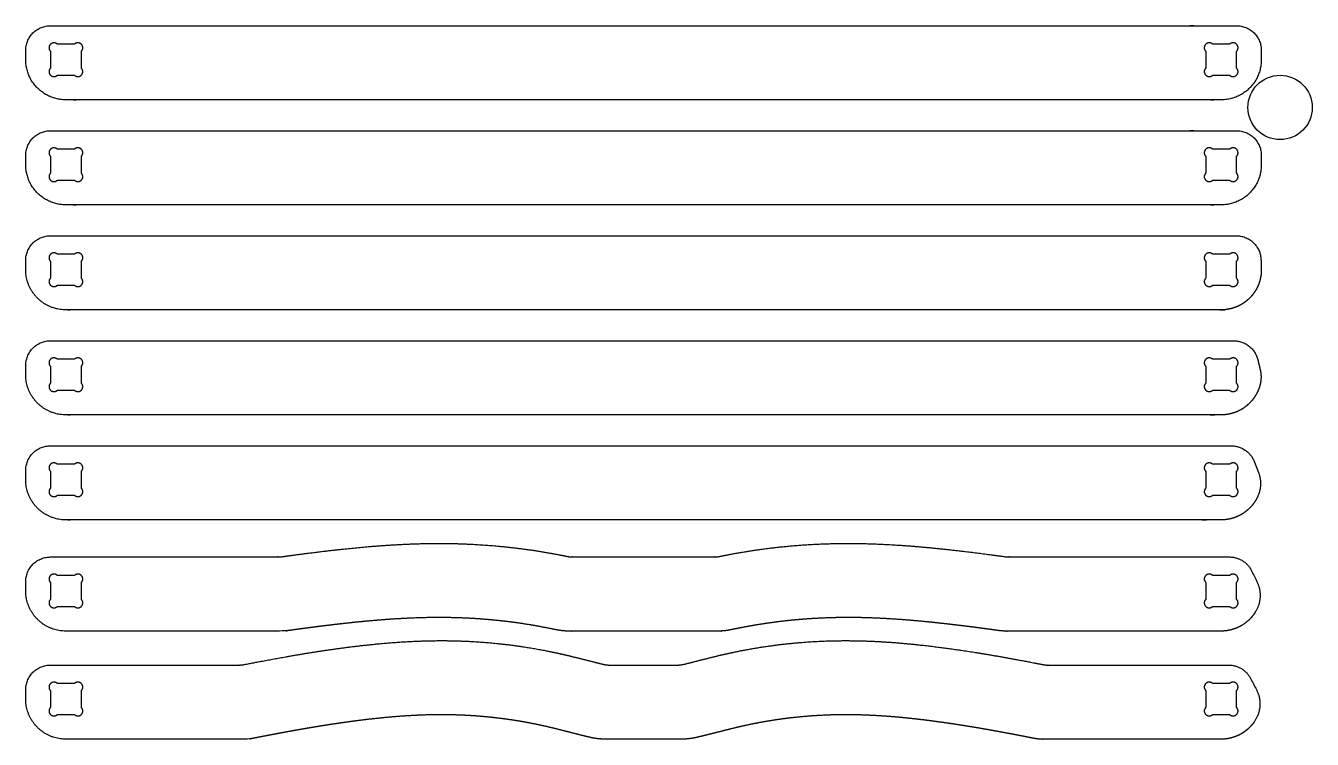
# Model space of a CAD drawing. Header units: millimetres. Extents: x -4 to 1996, y 12 to 836.
# Drawn here: x 1496.4 to 1996.2, y 425.7 to 703 of the extents above; entities that cross this region are included whole.
import ezdxf

# ---------------------------------------------------------------- set-up
doc = ezdxf.new("R2010")
doc.units = ezdxf.units.MM
doc.header["$MEASUREMENT"] = 0
for name, color, linetype in [('Holes', 7, 'Continuous'), ('Nesting holes', 7, 'Continuous'), ('Nesting outlines', 7, 'Continuous')]:
    doc.layers.add(name, color=color, linetype=linetype)

msp = doc.modelspace()

# ---------------------------------------------------------------- linework, layer by layer
at = {"layer": 'Holes'}
msp.add_circle((1983.68, 671.21), 12.5, dxfattribs=at)
at = {"layer": 'Nesting holes'}
for points in [[(1515.27, 695.76), (1508.72, 695.76)], [(1964.07, 695.76), (1957.52, 695.76)], [(1505.99, 693.04), (1505.99, 686.48)], [(1517.99, 686.48), (1517.99, 693.04)], [(1954.79, 693.04), (1954.79, 686.48)], [(1966.79, 686.48), (1966.79, 693.04)], [(1508.72, 683.76), (1515.27, 683.76)], [(1957.52, 683.76), (1964.07, 683.76)], [(1515.27, 654.96), (1508.72, 654.96)], [(1964.07, 654.96), (1957.52, 654.96)], [(1505.99, 652.24), (1505.99, 645.68)], [(1517.99, 645.68), (1517.99, 652.24)], [(1954.79, 652.24), (1954.79, 645.68)], [(1966.79, 645.68), (1966.79, 652.24)], [(1508.72, 642.96), (1515.27, 642.96)], [(1957.52, 642.96), (1964.07, 642.96)], [(1505.99, 611.44), (1505.99, 604.88)], [(1515.27, 614.16), (1508.72, 614.16)], [(1517.99, 604.88), (1517.99, 611.44)], [(1954.79, 611.44), (1954.79, 604.88)], [(1964.07, 614.16), (1957.52, 614.16)], [(1966.79, 604.88), (1966.79, 611.44)], [(1508.72, 602.16), (1515.27, 602.16)], [(1957.52, 602.16), (1964.07, 602.16)], [(1505.99, 570.64), (1505.99, 564.08)], [(1515.27, 573.36), (1508.72, 573.36)], [(1517.99, 564.08), (1517.99, 570.64)], [(1954.79, 570.64), (1954.79, 564.08)], [(1964.07, 573.36), (1957.52, 573.36)], [(1966.79, 564.08), (1966.79, 570.64)], [(1508.72, 561.36), (1515.27, 561.36)], [(1957.52, 561.36), (1964.07, 561.36)], [(1505.99, 529.84), (1505.99, 523.28)], [(1515.27, 532.56), (1508.72, 532.56)], [(1517.99, 523.28), (1517.99, 529.84)], [(1954.79, 529.84), (1954.79, 523.28)], [(1964.07, 532.56), (1957.52, 532.56)], [(1966.79, 523.28), (1966.79, 529.84)], [(1508.72, 520.56), (1515.27, 520.56)], [(1957.52, 520.56), (1964.07, 520.56)], [(1505.99, 486.64), (1505.99, 480.08)], [(1515.27, 489.36), (1508.72, 489.36)], [(1517.99, 480.08), (1517.99, 486.64)], [(1954.79, 486.64), (1954.79, 480.08)], [(1964.07, 489.36), (1957.52, 489.36)], [(1966.79, 480.08), (1966.79, 486.64)], [(1508.72, 477.36), (1515.27, 477.36)], [(1957.52, 477.36), (1964.07, 477.36)], [(1515.27, 447.36), (1508.72, 447.36)], [(1964.07, 447.36), (1957.52, 447.36)], [(1505.99, 444.64), (1505.99, 438.08)], [(1517.99, 438.08), (1517.99, 444.64)], [(1954.79, 444.64), (1954.79, 438.08)], [(1966.79, 438.08), (1966.79, 444.64)], [(1508.72, 435.36), (1515.27, 435.36)], [(1957.52, 435.36), (1964.07, 435.36)]]:
    msp.add_lwpolyline(points, dxfattribs=at)
for points, knots in [([(1508.72, 695.76), (1507.35, 697.12), (1505.99, 695.76), (1504.63, 694.4), (1505.99, 693.04)], [-3.332162, -3.332162, -3.332162, -1.666081, -1.666081, 0, 0, 0]), ([(1517.99, 693.04), (1519.35, 694.4), (1517.99, 695.76), (1516.63, 697.12), (1515.27, 695.76)], [0, 0, 0, 1.666081, 1.666081, 3.332162, 3.332162, 3.332162]), ([(1957.52, 695.76), (1956.15, 697.12), (1954.79, 695.76), (1953.43, 694.4), (1954.79, 693.04)], [-3.332162, -3.332162, -3.332162, -1.666081, -1.666081, 0, 0, 0]), ([(1966.79, 693.04), (1968.15, 694.4), (1966.79, 695.76), (1965.43, 697.12), (1964.07, 695.76)], [0, 0, 0, 1.666081, 1.666081, 3.332162, 3.332162, 3.332162]), ([(1505.99, 686.48), (1504.63, 685.12), (1505.99, 683.76), (1507.35, 682.4), (1508.72, 683.76)], [0, 0, 0, 1.666081, 1.666081, 3.332162, 3.332162, 3.332162]), ([(1515.27, 683.76), (1516.63, 682.4), (1517.99, 683.76), (1519.35, 685.12), (1517.99, 686.48)], [-3.332162, -3.332162, -3.332162, -1.666081, -1.666081, 0, 0, 0]), ([(1954.79, 686.48), (1953.43, 685.12), (1954.79, 683.76), (1956.15, 682.4), (1957.52, 683.76)], [0, 0, 0, 1.666081, 1.666081, 3.332162, 3.332162, 3.332162]), ([(1964.07, 683.76), (1965.43, 682.4), (1966.79, 683.76), (1968.15, 685.12), (1966.79, 686.48)], [-3.332162, -3.332162, -3.332162, -1.666081, -1.666081, 0, 0, 0]), ([(1508.72, 654.96), (1507.35, 656.32), (1505.99, 654.96), (1504.63, 653.6), (1505.99, 652.24)], [-3.332162, -3.332162, -3.332162, -1.666081, -1.666081, 0, 0, 0]), ([(1517.99, 652.24), (1519.35, 653.6), (1517.99, 654.96), (1516.63, 656.32), (1515.27, 654.96)], [0, 0, 0, 1.666081, 1.666081, 3.332162, 3.332162, 3.332162]), ([(1957.52, 654.96), (1956.15, 656.32), (1954.79, 654.96), (1953.43, 653.6), (1954.79, 652.24)], [-3.332162, -3.332162, -3.332162, -1.666081, -1.666081, 0, 0, 0]), ([(1966.79, 652.24), (1968.15, 653.6), (1966.79, 654.96), (1965.43, 656.32), (1964.07, 654.96)], [0, 0, 0, 1.666081, 1.666081, 3.332162, 3.332162, 3.332162]), ([(1505.99, 645.68), (1504.63, 644.32), (1505.99, 642.96), (1507.35, 641.6), (1508.72, 642.96)], [0, 0, 0, 1.666081, 1.666081, 3.332162, 3.332162, 3.332162]), ([(1515.27, 642.96), (1516.63, 641.6), (1517.99, 642.96), (1519.35, 644.32), (1517.99, 645.68)], [-3.332162, -3.332162, -3.332162, -1.666081, -1.666081, 0, 0, 0]), ([(1954.79, 645.68), (1953.43, 644.32), (1954.79, 642.96), (1956.15, 641.6), (1957.52, 642.96)], [0, 0, 0, 1.666081, 1.666081, 3.332162, 3.332162, 3.332162]), ([(1964.07, 642.96), (1965.43, 641.6), (1966.79, 642.96), (1968.15, 644.32), (1966.79, 645.68)], [-3.332162, -3.332162, -3.332162, -1.666081, -1.666081, 0, 0, 0]), ([(1508.72, 614.16), (1507.35, 615.52), (1505.99, 614.16), (1504.63, 612.8), (1505.99, 611.44)], [-3.332162, -3.332162, -3.332162, -1.666081, -1.666081, 0, 0, 0]), ([(1517.99, 611.44), (1519.35, 612.8), (1517.99, 614.16), (1516.63, 615.52), (1515.27, 614.16)], [0, 0, 0, 1.666081, 1.666081, 3.332162, 3.332162, 3.332162]), ([(1957.52, 614.16), (1956.15, 615.52), (1954.79, 614.16), (1953.43, 612.8), (1954.79, 611.44)], [-3.332162, -3.332162, -3.332162, -1.666081, -1.666081, 0, 0, 0]), ([(1966.79, 611.44), (1968.15, 612.8), (1966.79, 614.16), (1965.43, 615.52), (1964.07, 614.16)], [0, 0, 0, 1.666081, 1.666081, 3.332162, 3.332162, 3.332162]), ([(1505.99, 604.88), (1504.63, 603.52), (1505.99, 602.16), (1507.35, 600.8), (1508.72, 602.16)], [0, 0, 0, 1.666081, 1.666081, 3.332162, 3.332162, 3.332162]), ([(1515.27, 602.16), (1516.63, 600.8), (1517.99, 602.16), (1519.35, 603.52), (1517.99, 604.88)], [-3.332162, -3.332162, -3.332162, -1.666081, -1.666081, 0, 0, 0]), ([(1954.79, 604.88), (1953.43, 603.52), (1954.79, 602.16), (1956.15, 600.8), (1957.52, 602.16)], [0, 0, 0, 1.666081, 1.666081, 3.332162, 3.332162, 3.332162]), ([(1964.07, 602.16), (1965.43, 600.8), (1966.79, 602.16), (1968.15, 603.52), (1966.79, 604.88)], [-3.332162, -3.332162, -3.332162, -1.666081, -1.666081, 0, 0, 0]), ([(1508.72, 573.36), (1507.35, 574.72), (1505.99, 573.36), (1504.63, 572), (1505.99, 570.64)], [-3.332162, -3.332162, -3.332162, -1.666081, -1.666081, 0, 0, 0]), ([(1517.99, 570.64), (1519.35, 572), (1517.99, 573.36), (1516.63, 574.72), (1515.27, 573.36)], [0, 0, 0, 1.666081, 1.666081, 3.332162, 3.332162, 3.332162]), ([(1957.52, 573.36), (1956.15, 574.72), (1954.79, 573.36), (1953.43, 572), (1954.79, 570.64)], [-3.332162, -3.332162, -3.332162, -1.666081, -1.666081, 0, 0, 0]), ([(1966.79, 570.64), (1968.15, 572), (1966.79, 573.36), (1965.43, 574.72), (1964.07, 573.36)], [0, 0, 0, 1.666081, 1.666081, 3.332162, 3.332162, 3.332162]), ([(1505.99, 564.08), (1504.63, 562.72), (1505.99, 561.36), (1507.35, 560), (1508.72, 561.36)], [0, 0, 0, 1.666081, 1.666081, 3.332162, 3.332162, 3.332162]), ([(1515.27, 561.36), (1516.63, 560), (1517.99, 561.36), (1519.35, 562.72), (1517.99, 564.08)], [-3.332162, -3.332162, -3.332162, -1.666081, -1.666081, 0, 0, 0]), ([(1954.79, 564.08), (1953.43, 562.72), (1954.79, 561.36), (1956.15, 560), (1957.52, 561.36)], [0, 0, 0, 1.666081, 1.666081, 3.332162, 3.332162, 3.332162]), ([(1964.07, 561.36), (1965.43, 560), (1966.79, 561.36), (1968.15, 562.72), (1966.79, 564.08)], [-3.332162, -3.332162, -3.332162, -1.666081, -1.666081, 0, 0, 0]), ([(1508.72, 532.56), (1507.35, 533.92), (1505.99, 532.56), (1504.63, 531.2), (1505.99, 529.84)], [-3.332162, -3.332162, -3.332162, -1.666081, -1.666081, 0, 0, 0]), ([(1517.99, 529.84), (1519.35, 531.2), (1517.99, 532.56), (1516.63, 533.92), (1515.27, 532.56)], [0, 0, 0, 1.666081, 1.666081, 3.332162, 3.332162, 3.332162]), ([(1957.52, 532.56), (1956.15, 533.92), (1954.79, 532.56), (1953.43, 531.2), (1954.79, 529.84)], [-3.332162, -3.332162, -3.332162, -1.666081, -1.666081, 0, 0, 0]), ([(1966.79, 529.84), (1968.15, 531.2), (1966.79, 532.56), (1965.43, 533.92), (1964.07, 532.56)], [0, 0, 0, 1.666081, 1.666081, 3.332162, 3.332162, 3.332162]), ([(1505.99, 523.28), (1504.63, 521.92), (1505.99, 520.56), (1507.35, 519.2), (1508.72, 520.56)], [0, 0, 0, 1.666081, 1.666081, 3.332162, 3.332162, 3.332162]), ([(1515.27, 520.56), (1516.63, 519.2), (1517.99, 520.56), (1519.35, 521.92), (1517.99, 523.28)], [-3.332162, -3.332162, -3.332162, -1.666081, -1.666081, 0, 0, 0]), ([(1954.79, 523.28), (1953.43, 521.92), (1954.79, 520.56), (1956.15, 519.2), (1957.52, 520.56)], [0, 0, 0, 1.666081, 1.666081, 3.332162, 3.332162, 3.332162]), ([(1964.07, 520.56), (1965.43, 519.2), (1966.79, 520.56), (1968.15, 521.92), (1966.79, 523.28)], [-3.332162, -3.332162, -3.332162, -1.666081, -1.666081, 0, 0, 0]), ([(1508.72, 489.36), (1507.35, 490.72), (1505.99, 489.36), (1504.63, 488), (1505.99, 486.64)], [-3.332162, -3.332162, -3.332162, -1.666081, -1.666081, 0, 0, 0]), ([(1517.99, 486.64), (1519.35, 488), (1517.99, 489.36), (1516.63, 490.72), (1515.27, 489.36)], [0, 0, 0, 1.666081, 1.666081, 3.332162, 3.332162, 3.332162]), ([(1957.52, 489.36), (1956.15, 490.72), (1954.79, 489.36), (1953.43, 488), (1954.79, 486.64)], [-3.332162, -3.332162, -3.332162, -1.666081, -1.666081, 0, 0, 0]), ([(1966.79, 486.64), (1968.15, 488), (1966.79, 489.36), (1965.43, 490.72), (1964.07, 489.36)], [0, 0, 0, 1.666081, 1.666081, 3.332162, 3.332162, 3.332162]), ([(1505.99, 480.08), (1504.63, 478.72), (1505.99, 477.36), (1507.35, 476), (1508.72, 477.36)], [0, 0, 0, 1.666081, 1.666081, 3.332162, 3.332162, 3.332162]), ([(1515.27, 477.36), (1516.63, 476), (1517.99, 477.36), (1519.35, 478.72), (1517.99, 480.08)], [-3.332162, -3.332162, -3.332162, -1.666081, -1.666081, 0, 0, 0]), ([(1954.79, 480.08), (1953.43, 478.72), (1954.79, 477.36), (1956.15, 476), (1957.52, 477.36)], [0, 0, 0, 1.666081, 1.666081, 3.332162, 3.332162, 3.332162]), ([(1964.07, 477.36), (1965.43, 476), (1966.79, 477.36), (1968.15, 478.72), (1966.79, 480.08)], [-3.332162, -3.332162, -3.332162, -1.666081, -1.666081, 0, 0, 0]), ([(1508.72, 447.36), (1507.35, 448.72), (1505.99, 447.36), (1504.63, 446), (1505.99, 444.64)], [-3.332162, -3.332162, -3.332162, -1.666081, -1.666081, 0, 0, 0]), ([(1517.99, 444.64), (1519.35, 446), (1517.99, 447.36), (1516.63, 448.72), (1515.27, 447.36)], [0, 0, 0, 1.666081, 1.666081, 3.332162, 3.332162, 3.332162]), ([(1957.52, 447.36), (1956.15, 448.72), (1954.79, 447.36), (1953.43, 446), (1954.79, 444.64)], [-3.332162, -3.332162, -3.332162, -1.666081, -1.666081, 0, 0, 0]), ([(1966.79, 444.64), (1968.15, 446), (1966.79, 447.36), (1965.43, 448.72), (1964.07, 447.36)], [0, 0, 0, 1.666081, 1.666081, 3.332162, 3.332162, 3.332162]), ([(1505.99, 438.08), (1504.63, 436.72), (1505.99, 435.36), (1507.35, 434), (1508.72, 435.36)], [0, 0, 0, 1.666081, 1.666081, 3.332162, 3.332162, 3.332162]), ([(1515.27, 435.36), (1516.63, 434), (1517.99, 435.36), (1519.35, 436.72), (1517.99, 438.08)], [-3.332162, -3.332162, -3.332162, -1.666081, -1.666081, 0, 0, 0]), ([(1954.79, 438.08), (1953.43, 436.72), (1954.79, 435.36), (1956.15, 434), (1957.52, 435.36)], [0, 0, 0, 1.666081, 1.666081, 3.332162, 3.332162, 3.332162]), ([(1964.07, 435.36), (1965.43, 434), (1966.79, 435.36), (1968.15, 436.72), (1966.79, 438.08)], [-3.332162, -3.332162, -3.332162, -1.666081, -1.666081, 0, 0, 0])]:
    msp.add_rational_spline(points, [1, 0.707106781187, 1, 0.707106781187, 1], degree=2, knots=knots, dxfattribs=at)
at = {"layer": 'Nesting outlines'}
for points, weights in [([(1496.39, 693.36), (1496.39, 702.96), (1505.99, 702.96)], [1, 0.707106781187, 1]), ([(1966.79, 702.96), (1976.39, 702.96), (1976.39, 693.36)], [1, 0.707106781187, 1]), ([(1496.39, 652.56), (1496.39, 662.16), (1505.99, 662.16)], [1, 0.707106781187, 1]), ([(1966.79, 662.16), (1976.39, 662.16), (1976.39, 652.56)], [1, 0.707106781187, 1]), ([(1496.39, 611.76), (1496.39, 621.36), (1505.99, 621.36)], [1, 0.707106781187, 1]), ([(1966.66, 621.36), (1975.82, 621.36), (1976.25, 612.21)], [1, 0.72341938325, 1]), ([(1496.39, 570.96), (1496.39, 580.56), (1505.99, 580.56)], [1, 0.707106781187, 1]), ([(1965.68, 580.56), (1973.2, 580.56), (1975, 573.26)], [1, 0.787189723371, 1]), ([(1496.39, 530.16), (1496.39, 539.76), (1505.99, 539.76)], [1, 0.707106781187, 1]), ([(1964.68, 539.76), (1971.21, 539.76), (1973.61, 533.69)], [1, 0.826987913592, 1]), ([(1496.39, 486.96), (1496.39, 496.56), (1505.99, 496.56)], [1, 0.707106781187, 1]), ([(1963.99, 496.56), (1970, 496.56), (1972.63, 491.15)], [1, 0.847354693089, 1]), ([(1496.39, 444.96), (1496.39, 454.56), (1505.99, 454.56)], [1, 0.707106781187, 1]), ([(1963.68, 454.56), (1969.5, 454.56), (1972.19, 449.4)], [1, 0.855223516432, 1])]:
    msp.add_rational_spline(points, weights, degree=2, dxfattribs=at)
for points, degree in [([(1505.99, 702.96), (1515.59, 702.96), (1525.19, 702.96)], 2), ([(1505.99, 662.16), (1515.59, 662.16), (1525.19, 662.16)], 2), ([(1505.99, 621.36), (1512.39, 621.36), (1518.79, 621.36), (1525.19, 621.36)], 3), ([(1505.99, 580.56), (1512.39, 580.56), (1518.79, 580.56), (1525.19, 580.56)], 3), ([(1972.63, 491.15), (1973.33, 489.7), (1974.03, 488.25), (1974.73, 486.81)], 3), ([(1972.19, 449.4), (1972.95, 447.94), (1973.72, 446.48), (1974.48, 445.01)], 3)]:
    msp.add_open_spline(points, degree=degree, dxfattribs=at)
for points, degree, knots in [([(1525.19, 702.96), (1736.39, 702.96), (1947.59, 702.96), (1957.19, 702.96), (1966.79, 702.96)], 2, [24, 24, 24, 376, 376, 392, 392, 392]), ([(1525.19, 662.16), (1736.39, 662.16), (1947.59, 662.16), (1957.19, 662.16), (1966.79, 662.16)], 2, [24, 24, 24, 376, 376, 392, 392, 392]), ([(1525.19, 621.36), (1665.68, 621.36), (1806.16, 621.36), (1946.64, 621.36), (1953.32, 621.36), (1959.99, 621.36), (1966.66, 621.36)], 3, [24, 24, 24, 24, 375.209403, 375.209403, 375.209403, 391.889994, 391.889994, 391.889994, 391.889994]), ([(1525.19, 580.56), (1664.53, 580.56), (1803.86, 580.56), (1943.19, 580.56), (1950.69, 580.56), (1958.18, 580.56), (1965.68, 580.56)], 3, [24, 24, 24, 24, 372.33422, 372.33422, 372.33422, 391.071737, 391.071737, 391.071737, 391.071737]), ([(1505.99, 539.76), (1512.39, 539.76), (1518.79, 539.76), (1525.19, 539.76), (1663.48, 539.76), (1801.77, 539.76), (1940.06, 539.76), (1948.27, 539.76), (1956.47, 539.76), (1964.68, 539.76)], 3, [458.526932, 458.526932, 458.526932, 458.526932, 474.526932, 474.526932, 474.526932, 820.248064, 820.248064, 820.248064, 840.76689, 840.76689, 840.76689, 840.76689])]:
    msp.add_open_spline(points, degree=degree, knots=knots, dxfattribs=at)
for points, weights, degree, knots in [([(1976.39, 693.36), (1976.39, 691.56), (1976.39, 689.76), (1976.39, 674.16), (1960.79, 674.16), (1736.39, 674.16), (1511.99, 674.16), (1496.39, 674.16), (1496.39, 689.76), (1496.39, 691.56), (1496.39, 693.36)], [1, 1, 1, 0.707106781187, 1, 1, 1, 0.707106781187, 1, 1, 1], 2, [408, 408, 408, 411, 411, 431.417545, 431.417545, 805.417545, 805.417545, 825.83509, 825.83509, 828.83509, 828.83509, 828.83509]), ([(1976.39, 652.56), (1976.39, 650.76), (1976.39, 648.96), (1976.39, 633.36), (1960.79, 633.36), (1736.39, 633.36), (1511.99, 633.36), (1496.39, 633.36), (1496.39, 648.96), (1496.39, 650.76), (1496.39, 652.56)], [1, 1, 1, 0.707106781187, 1, 1, 1, 0.707106781187, 1, 1, 1], 2, [408, 408, 408, 411, 411, 431.417545, 431.417545, 805.417545, 805.417545, 825.83509, 825.83509, 828.83509, 828.83509, 828.83509]), ([(1976.25, 612.21), (1976.31, 610.93), (1976.36, 609.64), (1976.39, 608.36), (1976.39, 608.16), (1976.39, 607.96), (1976.39, 607.75), (1976.36, 606.87), (1976.27, 605.99), (1975.89, 604.11), (1975.6, 603.13), (1974.81, 601.25), (1974.33, 600.34), (1973.2, 598.64), (1972.55, 597.85), (1971.1, 596.41), (1970.31, 595.76), (1969.04, 594.91), (1968.6, 594.64), (1967.69, 594.16), (1967.23, 593.94), (1966.53, 593.65), (1966.29, 593.56), (1965.81, 593.39), (1965.56, 593.31), (1965.08, 593.16), (1964.83, 593.09), (1964.34, 592.97), (1964.09, 592.91), (1963.59, 592.81), (1963.33, 592.77), (1962.83, 592.69), (1962.58, 592.66), (1962.07, 592.61), (1961.81, 592.59), (1961.3, 592.57), (1961.05, 592.56), (1960.79, 592.56), (1960.71, 592.56), (1960.62, 592.56), (1960.54, 592.56), (1811.02, 592.56), (1661.51, 592.56), (1511.99, 592.56), (1502.86, 592.56), (1496.39, 599.02), (1496.39, 608.16), (1496.39, 609.36), (1496.39, 610.56), (1496.39, 611.76)], [1, 1, 1, 1, 0.999786816736, 0.999786816736, 1, 1, 1, 1, 1, 1, 1, 1, 1, 1, 1, 1, 1, 1, 1, 1, 1, 1, 1, 1, 1, 1, 1, 1, 1, 1, 1, 1, 1, 1, 1, 1, 1, 1, 1, 1, 1, 1, 0.804737854124, 0.804737854124, 1, 1, 1, 1], 3, [406.990558, 406.990558, 406.990558, 406.990558, 410.201512, 410.201512, 410.201512, 410.707312, 410.707312, 410.707312, 412.923529, 412.923529, 415.474444, 415.474444, 418.027121, 418.027121, 420.577696, 420.577696, 423.128018, 423.128018, 424.407885, 424.407885, 425.68615, 425.68615, 426.324318, 426.324318, 426.962075, 426.962075, 427.599418, 427.599418, 428.23634, 428.23634, 428.874382, 428.874382, 429.511991, 429.511991, 430.149157, 430.149157, 430.787176, 430.787176, 430.787176, 431.001936, 431.001936, 431.001936, 804.787053, 804.787053, 804.787053, 825.204598, 825.204598, 825.204598, 828.204598, 828.204598, 828.204598, 828.204598]), ([(1975, 573.26), (1975.33, 571.91), (1975.66, 570.55), (1975.97, 569.2), (1976.41, 567.33), (1976.39, 565.41), (1975.92, 563.55), (1975.74, 562.81), (1975.5, 562.09), (1974.81, 560.45), (1974.33, 559.54), (1973.2, 557.84), (1972.55, 557.05), (1971.1, 555.61), (1970.31, 554.96), (1969.04, 554.11), (1968.6, 553.84), (1967.69, 553.36), (1967.23, 553.14), (1966.53, 552.85), (1966.29, 552.76), (1965.81, 552.59), (1965.56, 552.51), (1965.08, 552.36), (1964.83, 552.29), (1964.34, 552.17), (1964.09, 552.11), (1963.59, 552.01), (1963.33, 551.97), (1962.83, 551.89), (1962.58, 551.86), (1962.07, 551.81), (1961.81, 551.79), (1961.3, 551.77), (1961.05, 551.76), (1960.79, 551.76), (1959.4, 551.76), (1958, 551.76), (1956.6, 551.76), (1808.4, 551.76), (1660.2, 551.76), (1511.99, 551.76), (1502.86, 551.76), (1496.39, 558.22), (1496.39, 567.36), (1496.39, 568.56), (1496.39, 569.76), (1496.39, 570.96)], [1, 1, 1, 1, 0.981285732092, 0.981285732092, 1, 1, 1, 1, 1, 1, 1, 1, 1, 1, 1, 1, 1, 1, 1, 1, 1, 1, 1, 1, 1, 1, 1, 1, 1, 1, 1, 1, 1, 1, 1, 1, 1, 1, 1, 1, 0.804737854124, 0.804737854124, 1, 1, 1, 1], 3, [403.557183, 403.557183, 403.557183, 403.557183, 407.041017, 407.041017, 407.041017, 411.791068, 411.791068, 411.791068, 413.687924, 413.687924, 416.240601, 416.240601, 418.791176, 418.791176, 421.341499, 421.341499, 422.621365, 422.621365, 423.89963, 423.89963, 424.537798, 424.537798, 425.175555, 425.175555, 425.812898, 425.812898, 426.44982, 426.44982, 427.087863, 427.087863, 427.725471, 427.725471, 428.362637, 428.362637, 429.000656, 429.000656, 429.000656, 432.495846, 432.495846, 432.495846, 803.000615, 803.000615, 803.000615, 823.41816, 823.41816, 823.41816, 826.41816, 826.41816, 826.41816, 826.41816]), ([(1973.61, 533.69), (1973.64, 533.61), (1973.67, 533.53), (1974.23, 532.12), (1974.75, 530.79), (1975.27, 529.46), (1976.44, 526.45), (1976.37, 523.22), (1975.07, 520.27), (1974.7, 519.44), (1974.27, 518.64), (1973.2, 517.04), (1972.55, 516.25), (1971.1, 514.81), (1970.31, 514.16), (1969.04, 513.31), (1968.6, 513.04), (1967.69, 512.56), (1967.23, 512.34), (1966.53, 512.05), (1966.29, 511.96), (1965.81, 511.79), (1965.56, 511.71), (1965.08, 511.56), (1964.83, 511.49), (1964.34, 511.37), (1964.09, 511.31), (1963.59, 511.21), (1963.33, 511.17), (1962.83, 511.09), (1962.58, 511.06), (1962.07, 511.01), (1961.81, 510.99), (1961.3, 510.97), (1961.05, 510.96), (1960.79, 510.96), (1958.34, 510.96), (1955.89, 510.96), (1953.45, 510.96), (1806.29, 510.96), (1659.14, 510.96), (1511.99, 510.96), (1502.86, 510.96), (1496.39, 517.42), (1496.39, 526.56), (1496.39, 527.76), (1496.39, 528.96), (1496.39, 530.16)], [1, 1, 1, 1, 1, 1, 0.949071825528, 0.949071825528, 1, 1, 1, 1, 1, 1, 1, 1, 1, 1, 1, 1, 1, 1, 1, 1, 1, 1, 1, 1, 1, 1, 1, 1, 1, 1, 1, 1, 1, 1, 1, 1, 1, 1, 0.804737854124, 0.804737854124, 1, 1, 1, 1], 3, [18.435588, 18.435588, 18.435588, 18.435588, 18.654356, 18.654356, 22.223114, 22.223114, 22.223114, 30.091288, 30.091288, 30.091288, 32.349722, 32.349722, 34.900297, 34.900297, 37.450619, 37.450619, 38.730486, 38.730486, 40.008751, 40.008751, 40.646919, 40.646919, 41.284676, 41.284676, 41.922019, 41.922019, 42.558941, 42.558941, 43.196984, 43.196984, 43.834592, 43.834592, 44.471758, 44.471758, 45.109777, 45.109777, 45.109777, 51.233189, 51.233189, 51.233189, 419.109382, 419.109382, 419.109382, 439.526928, 439.526928, 439.526928, 442.526929, 442.526929, 442.526929, 442.526929]), ([(1505.99, 496.56), (1512.39, 496.56), (1518.79, 496.56), (1525.19, 496.56), (1548.2, 496.56), (1571.21, 496.56), (1594.22, 496.56), (1594.77, 496.56), (1595.32, 496.6), (1595.87, 496.67), (1599.85, 497.22), (1605.76, 498.01), (1613.39, 498.93), (1619.87, 499.66), (1630.18, 500.7), (1642.56, 501.57), (1657.98, 501.96), (1670.16, 501.6), (1680.47, 500.76), (1686.69, 500.09), (1693.55, 499.18), (1699.64, 498.18), (1704.45, 497.25), (1706.15, 496.91), (1706.63, 496.81), (1707.43, 496.64), (1708.24, 496.56), (1709.05, 496.56), (1727.28, 496.56), (1745.51, 496.56), (1763.73, 496.56), (1764.55, 496.56), (1765.35, 496.64), (1766.15, 496.81), (1767.02, 496.99), (1769.54, 497.49), (1782.1, 499.82), (1797.65, 501.49), (1814.91, 501.9), (1825.47, 501.72), (1836.1, 501.18), (1847.81, 500.21), (1861.52, 498.73), (1871.43, 497.43), (1876.92, 496.67), (1877.46, 496.6), (1878.01, 496.56), (1878.56, 496.56), (1898.37, 496.56), (1918.17, 496.56), (1937.98, 496.56), (1946.65, 496.56), (1955.32, 496.56), (1963.99, 496.56)], [1, 1, 1, 1, 1, 1, 1, 0.998427732959, 0.998427732959, 1, 1, 1, 1, 1, 1, 1, 1, 1, 1, 1, 1, 1, 1, 1, 1, 0.996571166395, 0.996571166395, 1, 1, 1, 1, 0.996573301447, 0.996573301447, 1, 1, 1, 1, 1, 1, 1, 1, 1, 1, 1, 1, 0.998428102972, 0.998428102972, 1, 1, 1, 1, 1, 1, 1], 3, [460.286881, 460.286881, 460.286881, 460.286881, 476.286881, 476.286881, 476.286881, 533.812132, 533.812132, 533.812132, 535.185982, 535.185982, 535.185982, 545.249223, 550.079397, 554.408967, 561.549333, 575.975662, 585.435225, 600.103702, 606.403, 611.307384, 615.749837, 623.685157, 626.748763, 627.998541, 627.998541, 627.998541, 630.027859, 630.027859, 630.027859, 675.594213, 675.594213, 675.594213, 677.622898, 677.622898, 677.622898, 679.845438, 684.05215, 709.538879, 718.876992, 727.208112, 735.940184, 745.473826, 756.56943, 770.436042, 770.436042, 770.436042, 771.80973, 771.80973, 771.80973, 821.320209, 821.320209, 821.320209, 842.996234, 842.996234, 842.996234, 842.996234]), ([(1974.73, 486.81), (1976.48, 483.18), (1976.35, 479.16), (1974.36, 475.66), (1974.17, 475.33), (1973.97, 475.01), (1973.2, 473.84), (1972.55, 473.05), (1971.1, 471.61), (1970.31, 470.96), (1969.04, 470.11), (1968.6, 469.84), (1967.69, 469.36), (1967.23, 469.14), (1966.53, 468.85), (1966.29, 468.76), (1965.81, 468.59), (1965.56, 468.51), (1965.08, 468.36), (1964.83, 468.29), (1964.34, 468.17), (1964.09, 468.11), (1963.59, 468.01), (1963.33, 467.97), (1962.83, 467.89), (1962.58, 467.86), (1962.07, 467.81), (1961.81, 467.79), (1961.3, 467.77), (1961.05, 467.76), (1960.79, 467.76), (1957.64, 467.76), (1954.48, 467.76), (1951.33, 467.76), (1926.72, 467.76), (1902.12, 467.76), (1877.51, 467.76), (1876.32, 467.76), (1875.13, 467.85), (1873.95, 468.01), (1873.91, 468.01), (1873.88, 468.02), (1872.99, 468.14), (1872.15, 468.26), (1870.45, 468.49), (1869.6, 468.61), (1867.9, 468.83), (1867.05, 468.95), (1865.35, 469.17), (1864.5, 469.28), (1862.79, 469.5), (1861.94, 469.61), (1860.24, 469.82), (1859.39, 469.92), (1856.83, 470.23), (1855.12, 470.43), (1852.61, 470.71), (1851.81, 470.8), (1850.2, 470.97), (1849.4, 471.06), (1846.98, 471.31), (1845.38, 471.47), (1840.54, 471.91), (1837.32, 472.18), (1830.87, 472.6), (1827.65, 472.77), (1822.81, 472.94), (1821.19, 472.98), (1817.96, 473.03), (1816.35, 473.04), (1811.44, 473.01), (1808.16, 472.92), (1803.23, 472.68), (1801.59, 472.59), (1798.3, 472.35), (1796.66, 472.22), (1793.38, 471.91), (1791.75, 471.73), (1788.48, 471.35), (1786.85, 471.14), (1783.59, 470.68), (1781.96, 470.43), (1778.71, 469.89), (1777.09, 469.6), (1773.85, 468.99), (1772.23, 468.66), (1770.56, 468.31), (1770.51, 468.3), (1770.46, 468.29), (1769.65, 468.12), (1768.83, 467.98), (1767.17, 467.81), (1766.35, 467.76), (1765.51, 467.76), (1746.1, 467.76), (1726.69, 467.76), (1707.27, 467.76), (1706.44, 467.76), (1705.61, 467.81), (1703.96, 467.98), (1703.14, 468.12), (1702.32, 468.29), (1700.65, 468.64), (1698.98, 468.98), (1694.07, 469.91), (1690.83, 470.45), (1685.95, 471.14), (1684.32, 471.35), (1681.06, 471.73), (1679.43, 471.9), (1676.16, 472.21), (1674.52, 472.35), (1671.24, 472.58), (1669.6, 472.68), (1664.67, 472.92), (1661.39, 473.01), (1654.86, 473.04), (1651.62, 472.99), (1645.14, 472.77), (1641.91, 472.6), (1637.06, 472.28), (1635.45, 472.16), (1632.22, 471.9), (1630.61, 471.76), (1627.39, 471.46), (1625.78, 471.31), (1622.56, 470.97), (1620.95, 470.8), (1617.65, 470.43), (1615.96, 470.23), (1613.42, 469.92), (1612.57, 469.82), (1610.87, 469.61), (1610.03, 469.5), (1608.33, 469.29), (1607.48, 469.18), (1605.79, 468.95), (1604.94, 468.84), (1603.24, 468.61), (1602.39, 468.5), (1600.7, 468.27), (1599.85, 468.15), (1598.95, 468.02), (1598.89, 468.02), (1598.84, 468.01), (1597.66, 467.85), (1596.47, 467.76), (1595.28, 467.76), (1567.52, 467.76), (1539.75, 467.76), (1511.99, 467.76), (1502.86, 467.76), (1496.39, 474.22), (1496.39, 483.36), (1496.39, 484.56), (1496.39, 485.76), (1496.39, 486.96)], [1, 0.923580178805, 0.923580178805, 1, 1, 1, 1, 1, 1, 1, 1, 1, 1, 1, 1, 1, 1, 1, 1, 1, 1, 1, 1, 1, 1, 1, 1, 1, 1, 1, 1, 1, 1, 1, 1, 1, 1, 1, 1, 1, 1, 1, 1, 1, 1, 1, 1, 1, 1, 1, 1, 1, 1, 1, 1, 1, 1, 1, 1, 1, 1, 1, 1, 1, 1, 1, 1, 1, 1, 1, 1, 1, 1, 1, 1, 1, 1, 1, 1, 1, 1, 1, 1, 1, 1, 1, 1, 1, 1, 1, 1, 1, 1, 1, 1, 1, 1, 1, 1, 1, 1, 1, 1, 1, 1, 1, 1, 1, 1, 1, 1, 1, 1, 1, 1, 1, 1, 1, 1, 1, 1, 1, 1, 1, 1, 1, 1, 1, 1, 1, 1, 1, 1, 1, 1, 1, 1, 1, 1, 1, 1, 1, 1, 1, 1, 1, 1, 1, 1, 1, 1, 0.804737854124, 0.804737854124, 1, 1, 1, 1], 3, [22.380211, 22.380211, 22.380211, 22.380211, 32.05034, 32.05034, 32.05034, 32.994789, 32.994789, 35.545365, 35.545365, 38.095688, 38.095688, 39.375554, 39.375554, 40.653819, 40.653819, 41.291987, 41.291987, 41.929745, 41.929745, 42.567087, 42.567087, 43.20401, 43.20401, 43.842052, 43.842052, 44.479661, 44.479661, 45.116827, 45.116827, 45.754846, 45.754846, 45.754846, 53.640802, 53.640802, 53.640802, 115.156944, 115.156944, 115.156944, 118.141444, 118.141444, 118.141444, 118.23162, 118.23162, 120.37504, 120.37504, 122.517946, 122.517946, 124.663588, 124.663588, 126.807647, 126.807647, 128.952887, 128.952887, 131.100296, 131.100296, 135.400359, 135.400359, 137.416669, 137.416669, 139.43776, 139.43776, 143.481815, 143.481815, 151.569907, 151.569907, 159.644809, 159.644809, 163.681421, 163.681421, 167.717853, 167.717853, 175.945488, 175.945488, 180.059305, 180.059305, 184.174381, 184.174381, 188.290674, 188.290674, 192.405167, 192.405167, 196.52067, 196.52067, 200.634451, 200.634451, 204.777461, 204.777461, 204.897355, 204.897355, 204.897355, 206.98319, 206.98319, 209.069285, 209.069285, 209.069285, 257.601929, 257.601929, 257.601929, 259.687754, 259.687754, 261.773853, 261.773853, 261.773853, 266.04186, 266.04186, 274.254086, 274.254086, 278.358081, 278.358081, 282.463125, 282.463125, 286.569625, 286.569625, 290.676946, 290.676946, 298.894674, 298.894674, 306.991975, 306.991975, 315.08843, 315.08843, 319.134252, 319.134252, 323.178084, 323.178084, 327.219511, 327.219511, 331.264752, 331.264752, 335.521868, 335.521868, 337.654945, 337.654945, 339.79026, 339.79026, 341.927731, 341.927731, 344.067247, 344.067247, 346.205054, 346.205054, 348.343092, 348.343092, 348.48252, 348.48252, 348.48252, 351.466984, 351.466984, 351.466984, 420.869333, 420.869333, 420.869333, 441.286881, 441.286881, 441.286881, 444.286881, 444.286881, 444.286881, 444.286881]), ([(1505.99, 454.56), (1512.39, 454.56), (1518.79, 454.56), (1525.19, 454.56), (1543.17, 454.56), (1561.14, 454.56), (1579.11, 454.56), (1579.89, 454.56), (1580.66, 454.63), (1581.42, 454.78), (1588.47, 456.16), (1597.24, 457.8), (1608.45, 459.64), (1614.24, 460.51), (1620.45, 461.37), (1626.91, 462.17), (1633.87, 462.9), (1642.31, 463.58), (1649.9, 463.96), (1656.46, 464.06), (1662.01, 464.04), (1669.41, 463.81), (1679.29, 463.07), (1690.14, 461.7), (1698.21, 460.24), (1703.32, 459.15), (1705.71, 458.6), (1708.95, 457.83), (1713.46, 456.7), (1717.62, 455.63), (1720.06, 455.02), (1720.57, 454.9), (1721.5, 454.67), (1722.45, 454.56), (1723.41, 454.56), (1732.07, 454.56), (1740.72, 454.56), (1749.37, 454.56), (1750.33, 454.56), (1751.29, 454.67), (1752.22, 454.9), (1753, 455.09), (1756.19, 455.89), (1760.39, 456.97), (1764.85, 458.08), (1767.97, 458.81), (1771.15, 459.51), (1777.04, 460.71), (1784.53, 461.96), (1796.72, 463.41), (1807.33, 464.03), (1819.82, 464.07), (1831.43, 463.6), (1842.87, 462.53), (1851.79, 461.44), (1859.81, 460.34), (1869.76, 458.79), (1880.93, 456.8), (1888.12, 455.42), (1891.37, 454.78), (1892.13, 454.63), (1892.9, 454.56), (1893.67, 454.56), (1908.12, 454.56), (1922.58, 454.56), (1937.03, 454.56), (1945.91, 454.56), (1954.8, 454.56), (1963.68, 454.56)], [1, 1, 1, 1, 1, 1, 1, 0.996898221814, 0.996898221814, 1, 1, 1, 1, 1, 1, 1, 1, 1, 1, 1, 1, 1, 1, 1, 1, 1, 1, 1, 1, 1, 1, 1, 0.995240525996, 0.995240525996, 1, 1, 1, 1, 0.995239610926, 0.995239610926, 1, 1, 1, 1, 1, 1, 1, 1, 1, 1, 1, 1, 1, 1, 1, 1, 1, 1, 1, 1, 0.996898246452, 0.996898246452, 1, 1, 1, 1, 1, 1, 1], 3, [462.15126, 462.15126, 462.15126, 462.15126, 478.15126, 478.15126, 478.15126, 523.08535, 523.08535, 523.08535, 525.015382, 525.015382, 525.015382, 542.979372, 547.318103, 553.422452, 557.60646, 563.008745, 569.689237, 575.104583, 584.176985, 588.684062, 591.485594, 598.072046, 607.166943, 616.268525, 625.386435, 627.659356, 629.331916, 631.527932, 635.985223, 640.96568, 642.267551, 642.267551, 642.267551, 644.658822, 644.658822, 644.658822, 666.293073, 666.293073, 666.293073, 668.684574, 668.684574, 668.684574, 670.699641, 676.900271, 679.525778, 682.184941, 684.91651, 687.676397, 697.20916, 703.890637, 718.353985, 723.7762, 735.097004, 747.388131, 752.490018, 757.567573, 767.629071, 777.660379, 785.93655, 785.93655, 785.93655, 787.866575, 787.866575, 787.866575, 823.996604, 823.996604, 823.996604, 846.206302, 846.206302, 846.206302, 846.206302]), ([(1974.48, 445.01), (1976.5, 441.15), (1976.34, 436.8), (1974.03, 433.11), (1973.94, 432.97), (1973.85, 432.83), (1973.2, 431.84), (1972.55, 431.05), (1971.1, 429.61), (1970.31, 428.96), (1969.04, 428.11), (1968.6, 427.84), (1967.69, 427.36), (1967.23, 427.14), (1966.53, 426.85), (1966.29, 426.76), (1965.81, 426.59), (1965.56, 426.51), (1965.08, 426.36), (1964.83, 426.29), (1964.34, 426.17), (1964.09, 426.11), (1963.59, 426.01), (1963.33, 425.97), (1962.83, 425.89), (1962.58, 425.86), (1962.07, 425.81), (1961.81, 425.79), (1961.3, 425.77), (1961.05, 425.76), (1960.79, 425.76), (1957.28, 425.76), (1953.76, 425.76), (1950.25, 425.76), (1930.61, 425.76), (1910.98, 425.76), (1891.34, 425.76), (1890.79, 425.76), (1890.25, 425.79), (1889.16, 425.89), (1888.62, 425.97), (1888.09, 426.08), (1887.97, 426.1), (1887.86, 426.12), (1886.94, 426.3), (1886.13, 426.46), (1884.52, 426.78), (1883.71, 426.93), (1882.5, 427.17), (1882.1, 427.24), (1881.29, 427.4), (1880.89, 427.48), (1879.68, 427.71), (1878.87, 427.86), (1877.26, 428.16), (1876.45, 428.31), (1874.83, 428.61), (1874.02, 428.76), (1872.4, 429.05), (1871.59, 429.2), (1869.97, 429.49), (1869.16, 429.63), (1866.72, 430.05), (1865.09, 430.33), (1861.83, 430.86), (1860.2, 431.12), (1856.93, 431.63), (1855.3, 431.87), (1852.03, 432.34), (1850.4, 432.56), (1847.14, 432.99), (1845.5, 433.2), (1842.23, 433.58), (1840.6, 433.76), (1837.32, 434.1), (1835.68, 434.25), (1830.76, 434.67), (1827.48, 434.89), (1822.55, 435.11), (1820.91, 435.17), (1817.62, 435.24), (1815.97, 435.25), (1812.68, 435.24), (1811.04, 435.22), (1807.75, 435.12), (1806.1, 435.05), (1801.17, 434.77), (1797.89, 434.5), (1792.98, 433.96), (1791.34, 433.76), (1788.08, 433.3), (1786.45, 433.06), (1783.2, 432.52), (1781.58, 432.22), (1778.35, 431.59), (1776.73, 431.26), (1773.51, 430.53), (1771.91, 430.15), (1768.7, 429.36), (1767.1, 428.95), (1763.9, 428.14), (1762.31, 427.73), (1759.48, 427.03), (1758.24, 426.72), (1757.01, 426.43), (1756.46, 426.31), (1755.9, 426.2), (1754.78, 426.02), (1754.22, 425.95), (1753.66, 425.9), (1753.13, 425.85), (1752.6, 425.81), (1751.54, 425.77), (1751.02, 425.76), (1750.49, 425.76), (1741.09, 425.76), (1731.7, 425.76), (1722.3, 425.76), (1721.75, 425.76), (1721.21, 425.77), (1720.11, 425.82), (1719.57, 425.85), (1718.47, 425.96), (1717.93, 426.03), (1716.85, 426.2), (1716.31, 426.31), (1715.78, 426.43), (1714.53, 426.73), (1713.28, 427.03), (1710.44, 427.74), (1708.84, 428.15), (1705.65, 428.96), (1704.06, 429.37), (1700.87, 430.15), (1699.28, 430.53), (1696.07, 431.25), (1694.46, 431.59), (1691.24, 432.22), (1689.62, 432.51), (1686.37, 433.05), (1684.75, 433.3), (1681.49, 433.75), (1679.86, 433.95), (1676.58, 434.31), (1674.95, 434.47), (1671.66, 434.75), (1670.02, 434.86), (1666.74, 435.05), (1665.09, 435.12), (1661.8, 435.22), (1660.15, 435.24), (1655.21, 435.26), (1651.92, 435.19), (1646.98, 434.97), (1645.34, 434.87), (1642.05, 434.66), (1640.41, 434.53), (1635.49, 434.11), (1632.21, 433.78), (1627.31, 433.2), (1625.68, 432.99), (1622.41, 432.57), (1620.78, 432.34), (1617.53, 431.88), (1615.91, 431.63), (1613.48, 431.26), (1612.67, 431.13), (1611.05, 430.88), (1610.24, 430.74), (1608.62, 430.48), (1607.81, 430.34), (1606.19, 430.07), (1605.38, 429.93), (1603.76, 429.65), (1602.94, 429.51), (1601.32, 429.22), (1600.51, 429.08), (1598.89, 428.78), (1598.08, 428.63), (1596.46, 428.33), (1595.65, 428.18), (1594.43, 427.96), (1594.03, 427.88), (1593.21, 427.73), (1592.81, 427.65), (1591.59, 427.42), (1590.78, 427.26), (1589.16, 426.95), (1588.35, 426.79), (1587.13, 426.56), (1586.73, 426.48), (1585.92, 426.32), (1585.51, 426.24), (1584.97, 426.13), (1584.84, 426.1), (1584.7, 426.08), (1584.17, 425.97), (1583.63, 425.89), (1582.54, 425.79), (1582, 425.76), (1581.45, 425.76), (1558.29, 425.76), (1535.14, 425.76), (1511.99, 425.76), (1502.86, 425.76), (1496.39, 432.22), (1496.39, 441.36), (1496.39, 442.56), (1496.39, 443.76), (1496.39, 444.96)], [1, 0.912018705765, 0.912018705765, 1, 1, 1, 1, 1, 1, 1, 1, 1, 1, 1, 1, 1, 1, 1, 1, 1, 1, 1, 1, 1, 1, 1, 1, 1, 1, 1, 1, 1, 1, 1, 1, 1, 1, 1, 1, 1, 1, 1, 1, 1, 1, 1, 1, 1, 1, 1, 1, 1, 1, 1, 1, 1, 1, 1, 1, 1, 1, 1, 1, 1, 1, 1, 1, 1, 1, 1, 1, 1, 1, 1, 1, 1, 1, 1, 1, 1, 1, 1, 1, 1, 1, 1, 1, 1, 1, 1, 1, 1, 1, 1, 1, 1, 1, 1, 1, 1, 1, 1, 1, 1, 1, 1, 1, 1, 1, 1, 1, 1, 1, 1, 1, 1, 1, 1, 1, 1, 1, 1, 1, 1, 1, 1, 1, 1, 1, 1, 1, 1, 1, 1, 1, 1, 1, 1, 1, 1, 1, 1, 1, 1, 1, 1, 1, 1, 1, 1, 1, 1, 1, 1, 1, 1, 1, 1, 1, 1, 1, 1, 1, 1, 1, 1, 1, 1, 1, 1, 1, 1, 1, 1, 1, 1, 1, 1, 1, 1, 1, 1, 1, 1, 1, 1, 1, 1, 1, 1, 1, 1, 1, 1, 1, 1, 1, 1, 1, 1, 1, 1, 1, 1, 0.804737854124, 0.804737854124, 1, 1, 1, 1], 3, [22.502469, 22.502469, 22.502469, 22.502469, 32.894059, 32.894059, 32.894059, 33.303806, 33.303806, 35.854382, 35.854382, 38.404704, 38.404704, 39.684571, 39.684571, 40.962836, 40.962836, 41.601003, 41.601003, 42.238761, 42.238761, 42.876103, 42.876103, 43.513025, 43.513025, 44.151068, 44.151068, 44.788676, 44.788676, 45.425843, 45.425843, 46.063862, 46.063862, 46.063862, 54.851279, 54.851279, 54.851279, 103.94071, 103.94071, 103.94071, 105.314515, 105.314515, 106.675295, 106.675295, 106.675295, 106.967785, 106.967785, 109.019413, 109.019413, 111.071999, 111.071999, 112.101938, 112.101938, 113.125619, 113.125619, 115.180356, 115.180356, 117.236291, 117.236291, 119.29351, 119.29351, 121.352099, 121.352099, 123.412145, 123.412145, 127.537002, 127.537002, 131.668873, 131.668873, 135.802296, 135.802296, 139.916484, 139.916484, 144.031655, 144.031655, 148.147722, 148.147722, 152.261614, 152.261614, 160.490853, 160.490853, 164.603467, 164.603467, 168.715361, 168.715361, 172.827663, 172.827663, 176.942082, 176.942082, 185.179094, 185.179094, 189.296287, 189.296287, 193.413846, 193.413846, 197.532211, 197.532211, 201.651732, 201.651732, 205.782338, 205.782338, 209.907921, 209.907921, 214.028048, 214.028048, 217.200203, 217.200203, 217.200203, 218.608148, 218.608148, 220.016347, 220.016347, 220.016347, 221.333192, 221.333192, 222.649948, 222.649948, 222.649948, 246.137504, 246.137504, 246.137504, 247.499413, 247.499413, 248.861677, 248.861677, 250.224809, 250.224809, 251.587234, 251.587234, 251.587234, 254.797424, 254.797424, 258.914048, 258.914048, 263.024609, 263.024609, 267.125257, 267.125257, 271.233756, 271.233756, 275.344277, 275.344277, 279.457087, 279.457087, 283.571289, 283.571289, 287.686262, 287.686262, 291.801628, 291.801628, 295.917201, 295.917201, 300.033387, 300.033387, 308.270943, 308.270943, 312.389401, 312.389401, 316.506449, 316.506449, 324.739283, 324.739283, 328.854366, 328.854366, 332.970834, 332.970834, 337.063727, 337.063727, 339.114681, 339.114681, 341.167567, 341.167567, 343.22221, 343.22221, 345.278499, 345.278499, 347.336324, 347.336324, 349.395579, 349.395579, 351.456161, 351.456161, 353.517972, 353.517972, 354.550184, 354.550184, 355.580915, 355.580915, 357.644906, 357.644906, 359.70986, 359.70986, 360.746054, 360.746054, 361.775696, 361.775696, 362.122075, 362.122075, 362.122075, 363.482378, 363.482378, 364.856842, 364.856842, 364.856842, 422.733723, 422.733723, 422.733723, 443.151269, 443.151269, 443.151269, 446.151266, 446.151266, 446.151266, 446.151266])]:
    msp.add_rational_spline(points, weights, degree=degree, knots=knots, dxfattribs=at)

doc.saveas('drawing.dxf')
